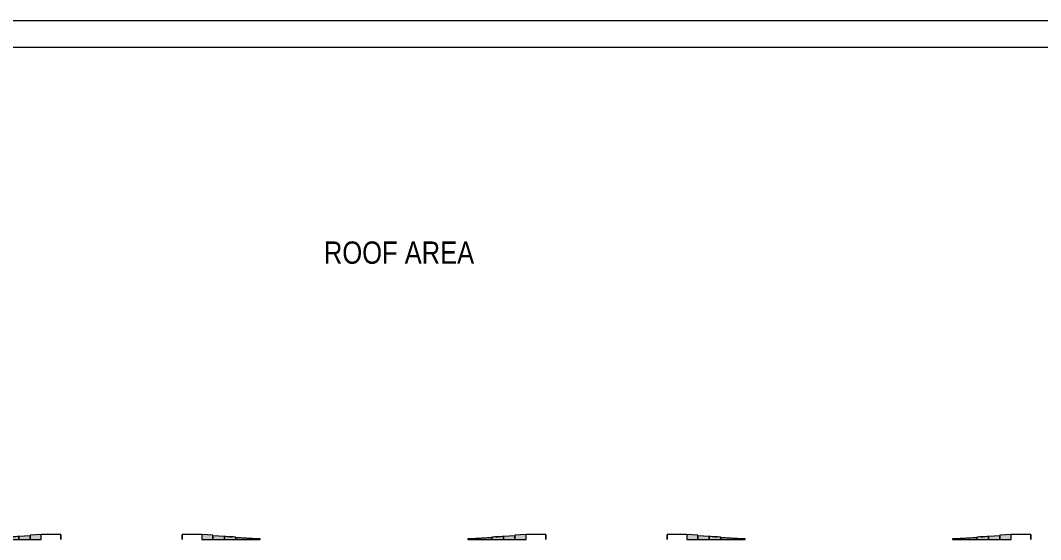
# Model space of a CAD drawing. Header units: inches. Extents: x -3598 to -1628, y -3458 to -206.
# Drawn here: x -2457.3 to -2044.9, y -2821.6 to -2611.6 of the extents above; entities that cross this region are included whole.
import ezdxf

# ---------------------------------------------------------------- set-up
doc = ezdxf.new("R2010")
doc.units = ezdxf.units.IN
doc.header["$MEASUREMENT"] = 0
doc.layers.add('A-AREA-IDEN', color=2, linetype='Continuous', lineweight=9)
doc.layers.add('A-WALL', color=113, linetype='Continuous', lineweight=13)
doc.styles.add('Arial Narrow', font='ARIALN.TTF', dxfattribs={"height": 9})

# ---------------------------------------------------------------- blocks, each defined once
blk = doc.blocks.new('ws82 - ws1-484057-MEZZANINE - CAD')
at = {"layer": 'A-WALL', "lineweight": 20}
h = blk.add_hatch(color=10, dxfattribs=at)
h.paths.add_polyline_path([(-2187.94, -2821.64), (-2183.43, -2821.64), (-2183.43, -2819.89), (-2187.94, -2819.64)], flags=0)
h.paths.add_polyline_path([(-2061.37, -2821.64), (-2056.85, -2821.64), (-2056.85, -2819.64), (-2061.37, -2819.89), (-2061.37, -2820.14)], flags=0)
h = blk.add_hatch(color=10, dxfattribs=at)
h.paths.add_polyline_path([(-2183.43, -2821.64), (-2178.83, -2821.64), (-2178.83, -2820.39), (-2183.43, -2820.14)], flags=0)
h.paths.add_polyline_path([(-2065.96, -2821.64), (-2061.37, -2821.64), (-2061.37, -2820.14), (-2065.96, -2820.39)], flags=0)
h = blk.add_hatch(color=10, dxfattribs=at)
h.paths.add_polyline_path([(-2178.83, -2821.64), (-2174.13, -2821.64), (-2174.13, -2820.64), (-2178.83, -2820.39)], flags=0)
h.paths.add_polyline_path([(-2070.66, -2821.64), (-2065.96, -2821.64), (-2065.96, -2820.39), (-2070.66, -2820.64)], flags=0)
h = blk.add_hatch(color=10, dxfattribs=at)
h.paths.add_polyline_path([(-2169.31, -2821.64), (-2169.31, -2821.14), (-2174.13, -2820.89), (-2174.13, -2821.64), (-2173.91, -2821.64)], flags=0)
h.paths.add_polyline_path([(-2070.66, -2821.64), (-2070.66, -2820.89), (-2075.48, -2821.14), (-2075.48, -2821.64)], flags=0)
h = blk.add_hatch(color=10, dxfattribs=at)
h.paths.add_polyline_path([(-2169.31, -2821.64), (-2164.31, -2821.64), (-2164.31, -2821.39), (-2169.31, -2821.14)], flags=0)
h.paths.add_polyline_path([(-2080.48, -2821.64), (-2075.48, -2821.64), (-2075.48, -2821.14), (-2080.48, -2821.39)], flags=0)
for p, q in [((-2195.9, -2819.64), (-2195.9, -2821.64)), ((-2195.9, -2821.64), (-2195.9, -2819.64)), ((-2187.94, -2819.64), (-2195.9, -2819.64)), ((-2195.9, -2821.64), (-2195.9, -2820.52)), ((-2187.94, -2819.64), (-2187.94, -2821.64)), ((-2183.43, -2820.14), (-2183.43, -2819.89)), ((-2183.43, -2821.64), (-2183.43, -2820.14)), ((-2183.43, -2820.14), (-2183.43, -2821.64)), ((-2178.83, -2821.64), (-2178.83, -2820.39)), ((-2178.83, -2820.39), (-2178.83, -2821.64)), ((-2176.48, -2820.52), (-2175.9, -2820.52)), ((-2174.13, -2821.64), (-2174.13, -2820.64)), ((-2070.66, -2820.64), (-2070.66, -2821.64)), ((-2068.9, -2820.52), (-2068.31, -2820.52)), ((-2065.96, -2820.39), (-2065.96, -2821.64)), ((-2065.96, -2821.64), (-2065.96, -2820.39)), ((-2061.37, -2819.89), (-2061.37, -2820.14)), ((-2061.37, -2820.14), (-2061.37, -2821.64)), ((-2061.37, -2821.64), (-2061.37, -2820.14)), ((-2056.85, -2821.64), (-2056.85, -2819.64)), ((-2048.9, -2819.64), (-2056.85, -2819.64)), ((-2048.9, -2821.64), (-2048.9, -2819.64)), ((-2048.9, -2819.64), (-2048.9, -2821.64)), ((-2048.9, -2820.52), (-2048.9, -2821.64)), ((-2187.94, -2821.64), (-2183.43, -2821.64)), ((-2183.43, -2821.64), (-2178.83, -2821.64)), ((-2178.83, -2821.64), (-2174.13, -2821.64)), ((-2174.13, -2820.89), (-2174.13, -2821.64)), ((-2174.13, -2821.64), (-2169.31, -2821.64)), ((-2169.31, -2821.64), (-2169.31, -2821.14)), ((-2169.31, -2821.14), (-2169.31, -2821.64)), ((-2169.31, -2821.64), (-2164.31, -2821.64)), ((-2164.31, -2821.64), (-2164.31, -2821.39)), ((-2080.48, -2821.39), (-2080.48, -2821.64)), ((-2080.48, -2821.64), (-2075.48, -2821.64)), ((-2075.48, -2821.14), (-2075.48, -2821.64)), ((-2075.48, -2821.64), (-2075.48, -2821.14)), ((-2075.48, -2821.64), (-2070.66, -2821.64)), ((-2070.66, -2821.64), (-2070.66, -2820.89)), ((-2070.66, -2821.64), (-2065.96, -2821.64)), ((-2065.96, -2821.64), (-2061.37, -2821.64)), ((-2061.37, -2821.64), (-2056.85, -2821.64))]:
    blk.add_line(p, q, dxfattribs=at)
at = {"layer": 'A-WALL', "lineweight": 20, "flags": 128}
for points in [[(-2183.43, -2819.89), (-2185.68, -2819.77), (-2187.94, -2819.64)], [(-2178.83, -2820.39), (-2181.13, -2820.27), (-2183.43, -2820.14)], [(-2061.37, -2820.14), (-2063.67, -2820.27), (-2065.96, -2820.39)], [(-2056.85, -2819.64), (-2059.11, -2819.77), (-2061.37, -2819.89)]]:
    blk.add_lwpolyline(points, dxfattribs=at)
at = {"layer": 'A-WALL', "lineweight": 20}
for points in [[(-2174.13, -2820.64), (-2174.91, -2820.6), (-2176.48, -2820.52), (-2178.04, -2820.43), (-2178.83, -2820.39)], [(-2065.96, -2820.39), (-2066.75, -2820.43), (-2068.31, -2820.52), (-2069.88, -2820.6), (-2070.66, -2820.64)], [(-2169.31, -2821.14), (-2170.11, -2821.1), (-2171.72, -2821.02), (-2173.33, -2820.93), (-2174.13, -2820.89)], [(-2164.31, -2821.39), (-2165.14, -2821.35), (-2166.81, -2821.27), (-2168.47, -2821.18), (-2169.31, -2821.14)], [(-2075.48, -2821.14), (-2076.32, -2821.18), (-2077.99, -2821.27), (-2079.65, -2821.35), (-2080.48, -2821.39)], [(-2070.66, -2820.89), (-2071.46, -2820.93), (-2073.07, -2821.02), (-2074.68, -2821.1), (-2075.48, -2821.14)]]:
    blk.add_open_spline(points, degree=3, dxfattribs=at)
blk = doc.blocks.new('ws83 - ws1-484164-MEZZANINE - CAD')
at = {"layer": 'A-WALL', "lineweight": 20}
h = blk.add_hatch(color=10, dxfattribs=at)
h.paths.add_polyline_path([(-2383.94, -2821.64), (-2379.43, -2821.64), (-2379.43, -2819.89), (-2383.94, -2819.64)], flags=0)
h.paths.add_polyline_path([(-2257.37, -2821.64), (-2252.85, -2821.64), (-2252.85, -2819.64), (-2257.37, -2819.89), (-2257.37, -2820.14)], flags=0)
h = blk.add_hatch(color=10, dxfattribs=at)
h.paths.add_polyline_path([(-2379.43, -2821.64), (-2374.83, -2821.64), (-2374.83, -2820.39), (-2379.43, -2820.14)], flags=0)
h.paths.add_polyline_path([(-2257.37, -2821.64), (-2257.37, -2820.14), (-2261.96, -2820.39), (-2261.96, -2821.64)], flags=0)
h = blk.add_hatch(color=10, dxfattribs=at)
h.paths.add_polyline_path([(-2374.83, -2821.64), (-2370.13, -2821.64), (-2370.13, -2820.64), (-2374.83, -2820.39)], flags=0)
h.paths.add_polyline_path([(-2266.66, -2821.64), (-2261.96, -2821.64), (-2261.96, -2820.39), (-2266.66, -2820.64)], flags=0)
h = blk.add_hatch(color=10, dxfattribs=at)
h.paths.add_polyline_path([(-2365.31, -2821.64), (-2365.31, -2821.14), (-2370.13, -2820.89), (-2370.13, -2821.64)], flags=0)
h.paths.add_polyline_path([(-2266.84, -2821.64), (-2266.66, -2821.64), (-2266.66, -2820.89), (-2271.48, -2821.14), (-2271.48, -2821.64)], flags=0)
h = blk.add_hatch(color=10, dxfattribs=at)
h.paths.add_polyline_path([(-2365.31, -2821.64), (-2360.31, -2821.64), (-2360.31, -2821.39), (-2365.31, -2821.14)], flags=0)
h.paths.add_polyline_path([(-2276.48, -2821.64), (-2271.48, -2821.64), (-2271.48, -2821.14), (-2276.48, -2821.39)], flags=0)
for p, q in [((-2391.9, -2819.64), (-2391.9, -2821.64)), ((-2391.9, -2821.64), (-2391.9, -2819.64)), ((-2383.94, -2819.64), (-2391.9, -2819.64)), ((-2391.9, -2821.64), (-2391.9, -2820.52)), ((-2383.94, -2819.64), (-2383.94, -2821.64)), ((-2379.43, -2820.14), (-2379.43, -2819.89)), ((-2379.43, -2821.64), (-2379.43, -2820.14)), ((-2379.43, -2820.14), (-2379.43, -2821.64)), ((-2374.83, -2821.64), (-2374.83, -2820.39)), ((-2374.83, -2820.39), (-2374.83, -2821.64)), ((-2372.48, -2820.52), (-2371.9, -2820.52)), ((-2370.13, -2821.64), (-2370.13, -2820.64)), ((-2266.66, -2820.64), (-2266.66, -2821.64)), ((-2264.9, -2820.52), (-2264.31, -2820.52)), ((-2261.96, -2820.39), (-2261.96, -2821.64)), ((-2261.96, -2821.64), (-2261.96, -2820.39)), ((-2257.37, -2819.89), (-2257.37, -2820.14)), ((-2257.37, -2820.14), (-2257.37, -2821.64)), ((-2257.37, -2821.64), (-2257.37, -2820.14)), ((-2252.85, -2821.64), (-2252.85, -2819.64)), ((-2244.9, -2819.64), (-2252.85, -2819.64)), ((-2244.9, -2821.64), (-2244.9, -2819.64)), ((-2244.9, -2819.64), (-2244.9, -2821.64)), ((-2244.9, -2820.52), (-2244.9, -2821.64)), ((-2383.94, -2821.64), (-2379.43, -2821.64)), ((-2379.43, -2821.64), (-2374.83, -2821.64)), ((-2374.83, -2821.64), (-2370.13, -2821.64)), ((-2370.13, -2820.89), (-2370.13, -2821.64)), ((-2370.13, -2821.64), (-2365.31, -2821.64)), ((-2365.31, -2821.64), (-2365.31, -2821.14)), ((-2365.31, -2821.14), (-2365.31, -2821.64)), ((-2365.31, -2821.64), (-2360.31, -2821.64)), ((-2360.31, -2821.64), (-2360.31, -2821.39)), ((-2276.48, -2821.39), (-2276.48, -2821.64)), ((-2276.48, -2821.64), (-2271.48, -2821.64)), ((-2271.48, -2821.14), (-2271.48, -2821.64)), ((-2271.48, -2821.64), (-2271.48, -2821.14)), ((-2271.48, -2821.64), (-2266.66, -2821.64)), ((-2266.66, -2821.64), (-2266.66, -2820.89)), ((-2266.66, -2821.64), (-2261.96, -2821.64)), ((-2261.96, -2821.64), (-2257.37, -2821.64)), ((-2257.37, -2821.64), (-2252.85, -2821.64))]:
    blk.add_line(p, q, dxfattribs=at)
at = {"layer": 'A-WALL', "lineweight": 20, "flags": 128}
for points in [[(-2379.43, -2819.89), (-2381.68, -2819.77), (-2383.94, -2819.64)], [(-2374.83, -2820.39), (-2377.13, -2820.27), (-2379.43, -2820.14)], [(-2257.37, -2820.14), (-2259.67, -2820.27), (-2261.96, -2820.39)], [(-2252.85, -2819.64), (-2255.11, -2819.77), (-2257.37, -2819.89)]]:
    blk.add_lwpolyline(points, dxfattribs=at)
at = {"layer": 'A-WALL', "lineweight": 20}
for points in [[(-2370.13, -2820.64), (-2370.91, -2820.6), (-2372.48, -2820.52), (-2374.04, -2820.43), (-2374.83, -2820.39)], [(-2261.96, -2820.39), (-2262.75, -2820.43), (-2264.31, -2820.52), (-2265.88, -2820.6), (-2266.66, -2820.64)], [(-2365.31, -2821.14), (-2366.11, -2821.1), (-2367.72, -2821.02), (-2369.33, -2820.93), (-2370.13, -2820.89)], [(-2360.31, -2821.39), (-2361.14, -2821.35), (-2362.81, -2821.27), (-2364.47, -2821.18), (-2365.31, -2821.14)], [(-2271.48, -2821.14), (-2272.32, -2821.18), (-2273.99, -2821.27), (-2275.65, -2821.35), (-2276.48, -2821.39)], [(-2266.66, -2820.89), (-2267.46, -2820.93), (-2269.07, -2821.02), (-2270.68, -2821.1), (-2271.48, -2821.14)]]:
    blk.add_open_spline(points, degree=3, dxfattribs=at)
blk = doc.blocks.new('ws84 - ws1-484271-MEZZANINE - CAD')
at = {"layer": 'A-WALL', "lineweight": 20}
h = blk.add_hatch(color=10, dxfattribs=at)
h.paths.add_polyline_path([(-2579.94, -2821.64), (-2575.43, -2821.64), (-2575.43, -2819.89), (-2579.94, -2819.64)], flags=0)
h.paths.add_polyline_path([(-2452.7, -2821.64), (-2448.85, -2821.64), (-2448.85, -2819.64), (-2453.37, -2819.89), (-2453.37, -2821.64)], flags=0)
h = blk.add_hatch(color=10, dxfattribs=at)
h.paths.add_polyline_path([(-2575.43, -2821.64), (-2570.83, -2821.64), (-2570.83, -2820.39), (-2575.43, -2820.14)], flags=0)
h.paths.add_polyline_path([(-2457.96, -2821.64), (-2453.37, -2821.64), (-2453.37, -2820.14), (-2457.96, -2820.39)], flags=0)
h = blk.add_hatch(color=10, dxfattribs=at)
h.paths.add_polyline_path([(-2570.83, -2821.64), (-2566.13, -2821.64), (-2566.13, -2820.64), (-2570.83, -2820.39)], flags=0)
h.paths.add_polyline_path([(-2462.66, -2821.64), (-2457.96, -2821.64), (-2457.96, -2820.39), (-2462.66, -2820.64)], flags=0)
h = blk.add_hatch(color=10, dxfattribs=at)
h.paths.add_polyline_path([(-2566.13, -2821.64), (-2561.31, -2821.64), (-2561.31, -2821.14), (-2566.13, -2820.89)], flags=0)
h.paths.add_polyline_path([(-2467.48, -2821.64), (-2462.66, -2821.64), (-2462.66, -2820.89), (-2467.48, -2821.14)], flags=0)
h = blk.add_hatch(color=10, dxfattribs=at)
h.paths.add_polyline_path([(-2556.31, -2821.64), (-2556.31, -2821.39), (-2561.31, -2821.14), (-2561.31, -2821.64), (-2561.12, -2821.64)], flags=0)
h.paths.add_polyline_path([(-2472.48, -2821.64), (-2467.48, -2821.64), (-2467.48, -2821.14), (-2472.48, -2821.39)], flags=0)
for p, q in [((-2587.9, -2819.64), (-2587.9, -2821.64)), ((-2587.9, -2821.64), (-2587.9, -2819.64)), ((-2579.94, -2819.64), (-2587.9, -2819.64)), ((-2587.9, -2821.64), (-2587.9, -2820.52)), ((-2579.94, -2819.64), (-2579.94, -2821.64)), ((-2575.43, -2820.14), (-2575.43, -2819.89)), ((-2575.43, -2821.64), (-2575.43, -2820.14)), ((-2575.43, -2820.14), (-2575.43, -2821.64)), ((-2570.83, -2821.64), (-2570.83, -2820.39)), ((-2570.83, -2820.39), (-2570.83, -2821.64)), ((-2568.48, -2820.52), (-2567.9, -2820.52)), ((-2566.13, -2821.64), (-2566.13, -2820.64)), ((-2462.66, -2820.64), (-2462.66, -2821.64)), ((-2460.9, -2820.52), (-2460.31, -2820.52)), ((-2457.96, -2820.39), (-2457.96, -2821.64)), ((-2457.96, -2821.64), (-2457.96, -2820.39)), ((-2453.37, -2819.89), (-2453.37, -2820.14)), ((-2453.37, -2820.14), (-2453.37, -2821.64)), ((-2453.37, -2821.64), (-2453.37, -2820.14)), ((-2448.85, -2821.64), (-2448.85, -2819.64)), ((-2440.9, -2819.64), (-2448.85, -2819.64)), ((-2440.9, -2821.64), (-2440.9, -2819.64)), ((-2440.9, -2819.64), (-2440.9, -2821.64)), ((-2440.9, -2820.52), (-2440.9, -2821.64)), ((-2579.94, -2821.64), (-2575.43, -2821.64)), ((-2575.43, -2821.64), (-2570.83, -2821.64)), ((-2570.83, -2821.64), (-2566.13, -2821.64)), ((-2566.13, -2820.89), (-2566.13, -2821.64)), ((-2566.13, -2821.64), (-2561.31, -2821.64)), ((-2561.31, -2821.64), (-2561.31, -2821.14)), ((-2561.31, -2821.14), (-2561.31, -2821.64)), ((-2561.31, -2821.64), (-2556.31, -2821.64)), ((-2556.31, -2821.64), (-2556.31, -2821.39)), ((-2472.48, -2821.39), (-2472.48, -2821.64)), ((-2472.48, -2821.64), (-2467.48, -2821.64)), ((-2467.48, -2821.14), (-2467.48, -2821.64)), ((-2467.48, -2821.64), (-2467.48, -2821.14)), ((-2467.48, -2821.64), (-2462.66, -2821.64)), ((-2462.66, -2821.64), (-2462.66, -2820.89)), ((-2462.66, -2821.64), (-2457.96, -2821.64)), ((-2457.96, -2821.64), (-2453.37, -2821.64)), ((-2453.37, -2821.64), (-2448.85, -2821.64))]:
    blk.add_line(p, q, dxfattribs=at)
at = {"layer": 'A-WALL', "lineweight": 20, "flags": 128}
for points in [[(-2575.43, -2819.89), (-2577.68, -2819.77), (-2579.94, -2819.64)], [(-2570.83, -2820.39), (-2573.13, -2820.27), (-2575.43, -2820.14)], [(-2453.37, -2820.14), (-2455.67, -2820.27), (-2457.96, -2820.39)], [(-2448.85, -2819.64), (-2451.11, -2819.77), (-2453.37, -2819.89)]]:
    blk.add_lwpolyline(points, dxfattribs=at)
at = {"layer": 'A-WALL', "lineweight": 20}
for points in [[(-2566.13, -2820.64), (-2566.91, -2820.6), (-2568.48, -2820.52), (-2570.04, -2820.43), (-2570.83, -2820.39)], [(-2457.96, -2820.39), (-2458.75, -2820.43), (-2460.31, -2820.52), (-2461.88, -2820.6), (-2462.66, -2820.64)], [(-2561.31, -2821.14), (-2562.11, -2821.1), (-2563.72, -2821.02), (-2565.33, -2820.93), (-2566.13, -2820.89)], [(-2556.31, -2821.39), (-2557.14, -2821.35), (-2558.81, -2821.27), (-2560.47, -2821.18), (-2561.31, -2821.14)], [(-2467.48, -2821.14), (-2468.32, -2821.18), (-2469.99, -2821.27), (-2471.65, -2821.35), (-2472.48, -2821.39)], [(-2462.66, -2820.89), (-2463.46, -2820.93), (-2465.07, -2821.02), (-2466.68, -2821.1), (-2467.48, -2821.14)]]:
    blk.add_open_spline(points, degree=3, dxfattribs=at)
blk = doc.blocks.new('mez8 - mez1-485812-MEZZANINE - CAD')
at = {"layer": 'A-WALL', "lineweight": 20}
blk.add_line((-2852.4, -2611.64), (-1634.4, -2611.64), dxfattribs=at)

msp = doc.modelspace()

# ---------------------------------------------------------------- linework, layer by layer
at = {"layer": 'A-WALL', "lineweight": 20}
msp.add_line((-1769.9, -2622.64), (-2852.4, -2622.64), dxfattribs=at)

# ---------------------------------------------------------------- block references
for name in ['mez8 - mez1-485812-MEZZANINE - CAD', 'ws84 - ws1-484271-MEZZANINE - CAD', 'ws83 - ws1-484164-MEZZANINE - CAD', 'ws82 - ws1-484057-MEZZANINE - CAD']:
    msp.add_blockref(name, (0, 0), dxfattribs=at)

# ---------------------------------------------------------------- texts
at = {"layer": 'A-AREA-IDEN', "insert": (-2334.58, -2701.06), "char_height": 9, "width": 75.144, "attachment_point": 1, "style": 'Arial Narrow'}
msp.add_mtext('ROOF AREA', dxfattribs=at)

doc.saveas('drawing.dxf')
